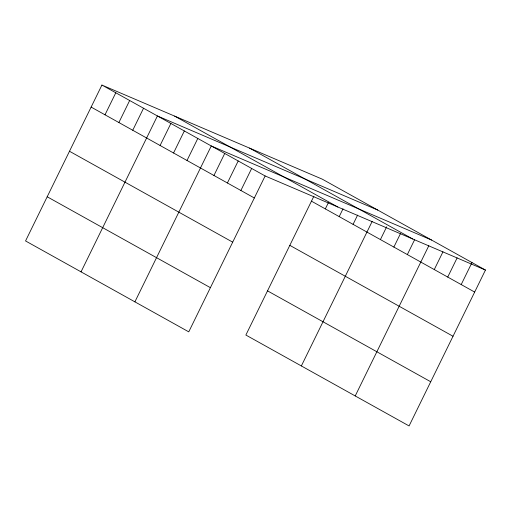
<?xml version="1.0" encoding="UTF-8"?>
<svg xmlns="http://www.w3.org/2000/svg" width="511" height="511" viewBox="0 0 511 511"><rect width="100%" height="100%" fill="white"/><g stroke="black" fill="none" stroke-linecap="round" stroke-linejoin="round"><path stroke-width="0.77" d="M101.919 85.056L25.55 240.949L188.757 331.85L265.126 175.956L101.919 85.056L322.243 179.15L485.45 270.051L409.081 425.944L245.874 335.044L313.895 196.198M105.004 114.809L115.793 92.785M118.878 122.531L129.666 100.514M132.751 130.26L143.54 108.236M81.038 271.858L157.414 115.965L377.738 210.053M160.09 145.488L170.878 123.464M173.548 152.987L184.337 130.963M187.013 160.486L197.802 138.462M134.898 301.854L211.267 145.961L431.591 240.049M213.943 175.484L224.731 153.46M227.408 182.983L238.196 160.959M240.873 190.482L251.661 168.458M325.328 208.897L328.464 202.503M339.202 216.626L343.028 208.807M353.075 224.348L357.598 215.112M301.362 365.946L372.168 221.423M380.414 239.576L386.674 226.788M393.872 247.075L400.49 233.578M407.337 254.574L414.651 239.653M355.222 395.942L428.806 245.734M434.267 269.572L442.967 251.814M447.732 277.071L457.128 257.889M461.197 284.57L471.985 262.552M265.126 175.956L485.45 270.051M249.54 148.101L412.741 239.001M174.628 116.106L337.835 207.006M311.455 201.168L474.662 292.068M91.13 107.08L254.337 197.981M289.814 245.344L453.021 336.251M69.49 151.256L232.697 242.157M267.515 290.861L430.722 381.762M47.191 196.773L210.398 287.674"/></g></svg>
